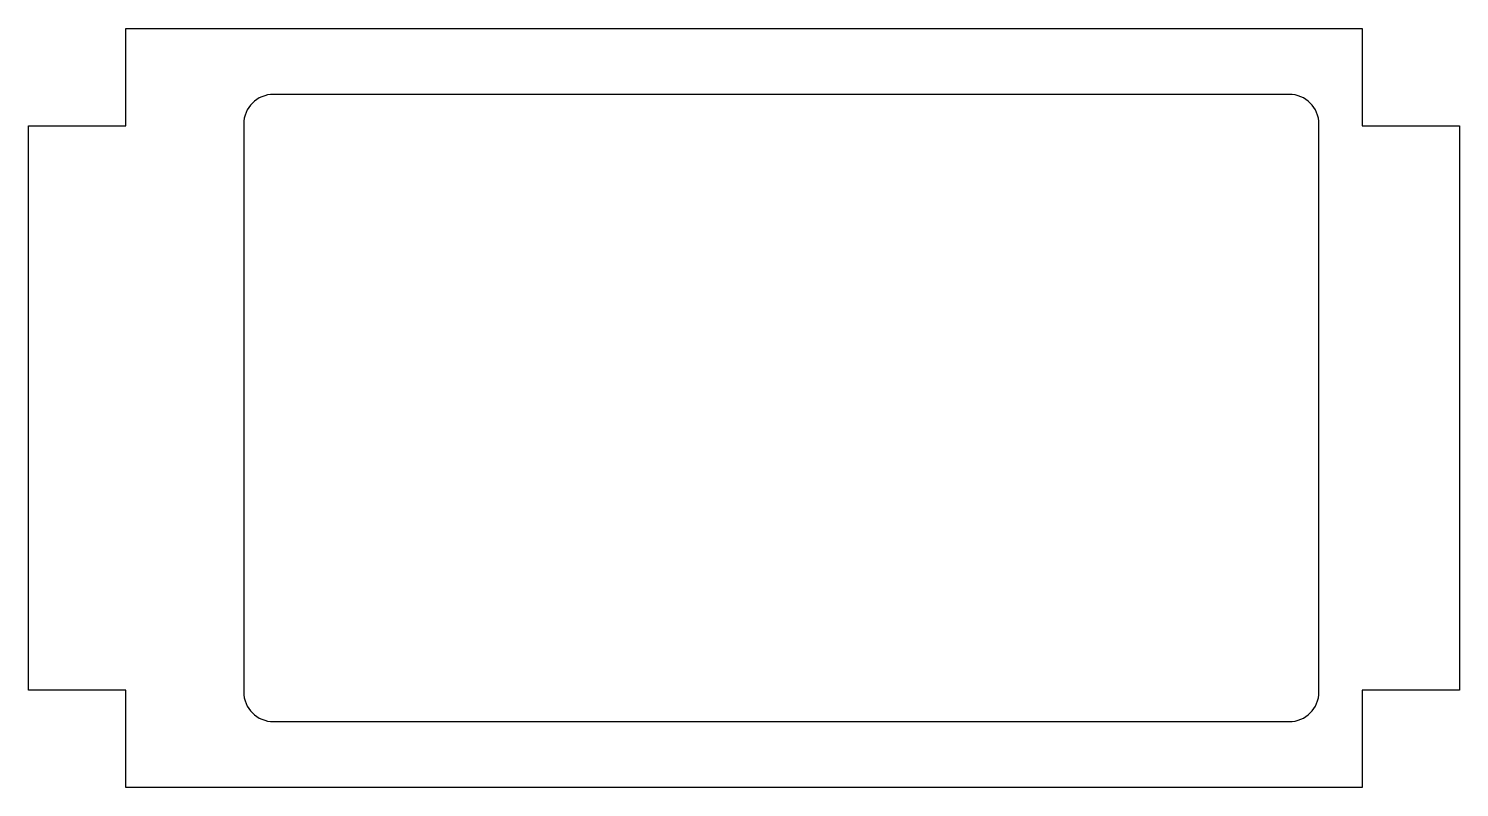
# Model space of a CAD drawing. Extents: x -47.9 to 47.9, y -25.4 to 25.4.
import ezdxf

# ---------------------------------------------------------------- set-up
doc = ezdxf.new("R2010")
doc.units = 0
doc.layers.add('usinage', color=30, linetype='Continuous', lineweight=25, true_color=0xff7f00)

msp = doc.modelspace()

# ---------------------------------------------------------------- linework, layer by layer
at = {"layer": 'usinage'}
for p, q in [((-41.4, 25.4), (41.4, 25.4)), ((-41.4, 18.9), (-41.4, 25.4)), ((41.4, 25.4), (41.4, 18.9)), ((36.4996, 20.9996), (-31.4996, 20.9996)), ((-47.9, 18.9), (-41.4, 18.9)), ((-47.9, -18.9), (-47.9, 18.9)), ((-33.4996, 18.9996), (-33.4996, -18.9996)), ((38.4996, -18.9996), (38.4996, 18.9996)), ((41.4, 18.9), (47.9, 18.9)), ((47.9, 18.9), (47.9, -18.9)), ((-41.4, -18.9), (-47.9, -18.9)), ((-41.4, -25.4), (-41.4, -18.9)), ((41.4, -18.9), (41.4, -25.4)), ((47.9, -18.9), (41.4, -18.9)), ((-31.4996, -20.9996), (36.4996, -20.9996)), ((41.4, -25.4), (-41.4, -25.4))]:
    msp.add_line(p, q, dxfattribs=at)
for centre, start, end in [((-31.4996, 18.9996), 90, 180), ((36.4996, 18.9996), 0, 90), ((-31.4996, -18.9996), 180, 270), ((36.4996, -18.9996), 270, 0)]:
    msp.add_arc(centre, 2, start, end, dxfattribs=at)

doc.saveas('drawing.dxf')
